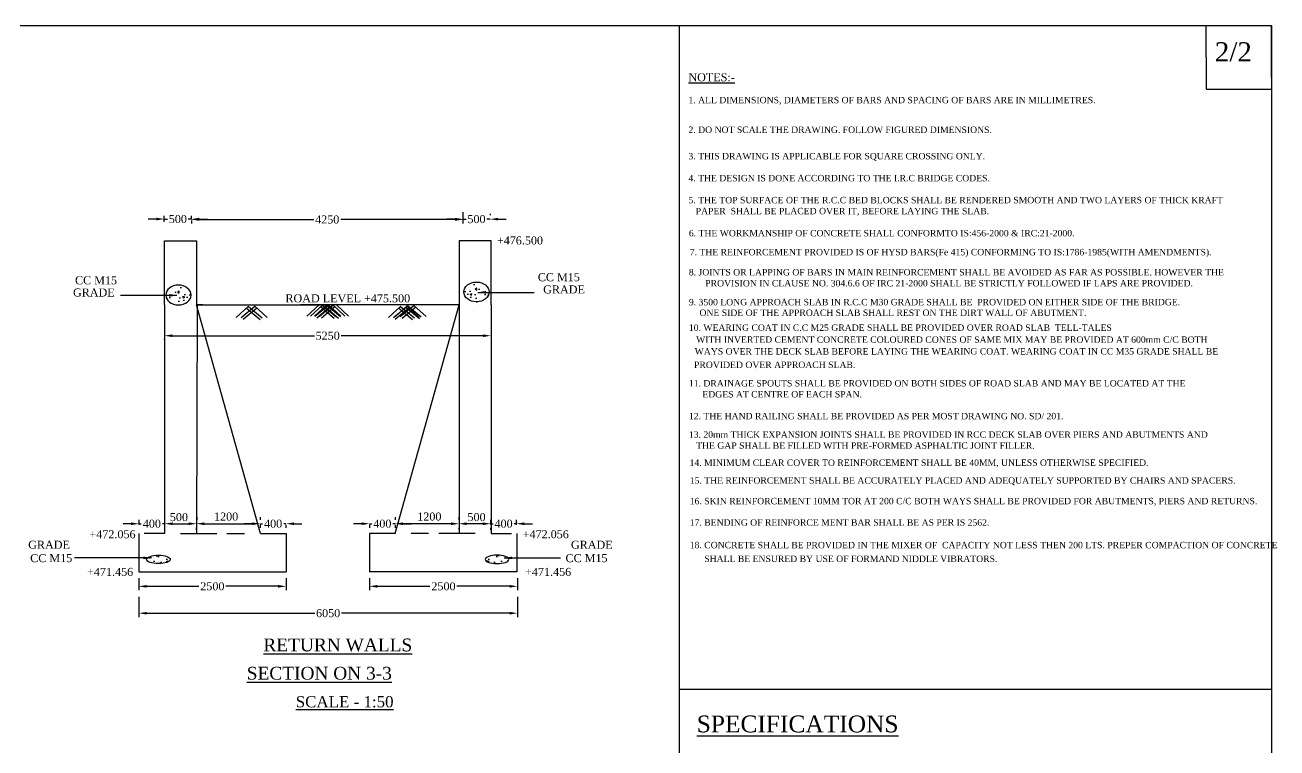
# Model space of a CAD drawing. Header units: millimetres. Extents: x 455 to 1347, y 855 to 1915.
# Drawn here: x 955.6 to 1346.6, y 1219.1 to 1444.7 of the extents above; entities that cross this region are included whole.
import ezdxf

# ---------------------------------------------------------------- set-up
doc = ezdxf.new("R2010")
doc.units = ezdxf.units.MM
doc.linetypes.add('HIDDEN', pattern=[9.525, 6.35, -3.175])
doc.styles.get("Standard").update_dxf_attribs({"font": 'times.ttf'})
doc.styles.add('TIMES NEW ROMAN', font='times.ttf')
doc.dimstyles.new('ISO-25', dxfattribs={"dimtxt": 2.5, "dimasz": 2.5, "dimexe": 1.25, "dimexo": 2, "dimtad": 0, "dimtih": 1, "dimtoh": 1, "dimlfac": 100, "dimtxsty": 'TIMES NEW ROMAN', "dimcen": 2.5, "dimadec": 0, "dimazin": 0, "dimtfac": 1, "dimtmove": 0, "dimatfit": 3, "dimfxl": 1, "dimarcsym": 0})

# ---------------------------------------------------------------- blocks, each defined once
blk = doc.blocks.new('*D55')
at = {"color": 0, "linetype": 'ByBlock', "lineweight": -2, "transparency": 16777216}
for p, q in [((999.09, 1346.63), (999.09, 1346.48)), ((1001.59, 1347.73), (1045.97, 1347.73)), ((1098.67, 1347.73), (1054.29, 1347.73)), ((1101.17, 1346.63), (1101.17, 1346.48))]:
    blk.add_line(p, q, dxfattribs=at)
at = {"color": 0, "linetype": 'ByBlock', "transparency": 16777216}
for points in [[(1001.59, 1348.14), (1001.59, 1347.31), (999.09, 1347.73)], [(1098.67, 1348.14), (1098.67, 1347.31), (1101.17, 1347.73)]]:
    blk.add_solid(points, dxfattribs=at)
at = {"layer": 'Defpoints', "color": 0, "linetype": 'ByBlock', "transparency": 16777216}
for p in [(999.09, 1348.63), (999.09, 1347.73), (1101.17, 1348.63)]:
    blk.add_point(p, dxfattribs=at)
at = {"color": 0, "linetype": 'ByBlock', "transparency": 16777216, "insert": (1050.13, 1347.73), "char_height": 2.5, "attachment_point": 5}
blk.add_mtext('5250', dxfattribs=at)
blk = doc.blocks.new('*D107')
at = {"color": 0, "linetype": 'ByBlock', "lineweight": -2, "transparency": 16777216}
for p, q in [((991.13, 1266.28), (991.13, 1259.89)), ((1109.42, 1266.28), (1109.42, 1259.89)), ((993.63, 1261.14), (1046.1, 1261.14)), ((1106.92, 1261.14), (1054.44, 1261.14))]:
    blk.add_line(p, q, dxfattribs=at)
at = {"color": 0, "linetype": 'ByBlock', "transparency": 16777216}
for points in [[(993.63, 1261.56), (993.63, 1260.72), (991.13, 1261.14)], [(1106.92, 1261.56), (1106.92, 1260.72), (1109.42, 1261.14)]]:
    blk.add_solid(points, dxfattribs=at)
at = {"layer": 'Defpoints', "color": 0, "linetype": 'ByBlock', "transparency": 16777216}
for p in [(991.13, 1268.28), (1109.42, 1268.28), (991.13, 1261.14)]:
    blk.add_point(p, dxfattribs=at)
at = {"color": 0, "linetype": 'ByBlock', "transparency": 16777216, "insert": (1050.27, 1261.14), "char_height": 2.5, "attachment_point": 5}
blk.add_mtext('6050', dxfattribs=at)
blk = doc.blocks.new('*D56')
at = {"color": 0, "linetype": 'ByBlock', "lineweight": -2, "transparency": 16777216}
for p, q in [((1010.1, 1383.98), (1045.76, 1383.98)), ((1089.86, 1383.98), (1054.2, 1383.98)), ((1092.36, 1386.25), (1092.36, 1382.73)), ((1007.6, 1383.66), (1007.6, 1382.73))]:
    blk.add_line(p, q, dxfattribs=at)
at = {"color": 0, "linetype": 'ByBlock', "transparency": 16777216}
for points in [[(1010.1, 1384.4), (1010.1, 1383.57), (1007.6, 1383.98)], [(1089.86, 1384.4), (1089.86, 1383.57), (1092.36, 1383.98)]]:
    blk.add_solid(points, dxfattribs=at)
at = {"layer": 'Defpoints', "color": 0, "linetype": 'ByBlock', "transparency": 16777216}
for p in [(1092.36, 1388.25), (1007.6, 1385.66), (1007.6, 1383.98)]:
    blk.add_point(p, dxfattribs=at)
at = {"color": 0, "linetype": 'ByBlock', "transparency": 16777216, "insert": (1049.98, 1383.98), "char_height": 2.5, "attachment_point": 5}
blk.add_mtext('4250', dxfattribs=at)
blk = doc.blocks.new('*D57')
at = {"color": 0, "linetype": 'ByBlock', "lineweight": -2, "transparency": 16777216}
for p, q in [((996.61, 1384.13), (994.11, 1384.13)), ((999.11, 1383.26), (999.11, 1385.13)), ((999.11, 1384.13), (1000.12, 1384.13)), ((1007.6, 1384.13), (1006.59, 1384.13)), ((1007.6, 1384.05), (1007.6, 1385.13)), ((1010.1, 1384.13), (1012.6, 1384.13))]:
    blk.add_line(p, q, dxfattribs=at)
at = {"color": 0, "linetype": 'ByBlock', "transparency": 16777216}
for points in [[(996.61, 1384.55), (996.61, 1383.72), (999.11, 1384.13)], [(1010.1, 1384.55), (1010.1, 1383.72), (1007.6, 1384.13)]]:
    blk.add_solid(points, dxfattribs=at)
at = {"layer": 'Defpoints', "color": 0, "linetype": 'ByBlock', "transparency": 16777216}
for p in [(999.11, 1384.13), (999.11, 1383.01), (1007.6, 1383.8)]:
    blk.add_point(p, dxfattribs=at)
at = {"color": 0, "linetype": 'ByBlock', "transparency": 16777216, "insert": (1003.35, 1384.13), "char_height": 2.5, "attachment_point": 5}
blk.add_mtext('500', dxfattribs=at)
blk = doc.blocks.new('*D58')
at = {"color": 0, "linetype": 'ByBlock', "lineweight": -2, "transparency": 16777216}
for p, q in [((1089.86, 1384.1), (1087.36, 1384.1)), ((1092.36, 1385.93), (1092.36, 1385.35)), ((1092.36, 1384.1), (1093.36, 1384.1)), ((1100.85, 1384.1), (1099.84, 1384.1)), ((1100.85, 1385.76), (1100.85, 1385.35)), ((1103.35, 1384.1), (1105.85, 1384.1))]:
    blk.add_line(p, q, dxfattribs=at)
at = {"color": 0, "linetype": 'ByBlock', "transparency": 16777216}
for points in [[(1089.86, 1384.52), (1089.86, 1383.69), (1092.36, 1384.1)], [(1103.35, 1384.52), (1103.35, 1383.69), (1100.85, 1384.1)]]:
    blk.add_solid(points, dxfattribs=at)
at = {"layer": 'Defpoints', "color": 0, "linetype": 'ByBlock', "transparency": 16777216}
for p in [(1092.36, 1384.1), (1092.36, 1383.93), (1100.85, 1383.76)]:
    blk.add_point(p, dxfattribs=at)
at = {"color": 0, "linetype": 'ByBlock', "transparency": 16777216, "insert": (1096.6, 1384.1), "char_height": 2.5, "attachment_point": 5}
blk.add_mtext('500', dxfattribs=at)
blk = doc.blocks.new('*D93')
at = {"color": 0, "lineweight": -2, "transparency": 16777216}
for p, q in [((991.24, 1288.7), (991.24, 1290.31)), ((999.24, 1288.7), (999.24, 1290.31)), ((988.74, 1289.06), (986.24, 1289.06)), ((991.24, 1289.06), (991.94, 1289.06)), ((999.24, 1289.06), (998.54, 1289.06)), ((1001.74, 1289.06), (1004.24, 1289.06))]:
    blk.add_line(p, q, dxfattribs=at)
at = {"color": 0, "transparency": 16777216}
for points in [[(988.74, 1289.48), (988.74, 1288.64), (991.24, 1289.06)], [(1001.74, 1289.48), (1001.74, 1288.64), (999.24, 1289.06)]]:
    blk.add_solid(points, dxfattribs=at)
at = {"layer": 'Defpoints', "color": 0, "transparency": 16777216}
for p in [(991.24, 1286.7), (999.24, 1289.06), (999.24, 1286.7)]:
    blk.add_point(p, dxfattribs=at)
at = {"color": 0, "transparency": 16777216, "insert": (995.24, 1289.06), "char_height": 2.5, "attachment_point": 5}
blk.add_mtext('400', dxfattribs=at)
blk = doc.blocks.new('*D96')
at = {"color": 0, "lineweight": -2, "transparency": 16777216}
for p, q in [((1026.6, 1289.06), (1024.1, 1289.06)), ((1029.1, 1289.06), (1029.8, 1289.06)), ((1029.1, 1288.75), (1029.1, 1287.81)), ((1037.1, 1289.06), (1036.4, 1289.06)), ((1037.1, 1288.75), (1037.1, 1287.81)), ((1039.6, 1289.06), (1042.1, 1289.06))]:
    blk.add_line(p, q, dxfattribs=at)
at = {"color": 0, "transparency": 16777216}
for points in [[(1026.6, 1289.48), (1026.6, 1288.65), (1029.1, 1289.06)], [(1039.6, 1289.48), (1039.6, 1288.65), (1037.1, 1289.06)]]:
    blk.add_solid(points, dxfattribs=at)
at = {"layer": 'Defpoints', "color": 0, "transparency": 16777216}
for p in [(1029.1, 1290.75), (1037.1, 1290.75), (1037.1, 1289.06)]:
    blk.add_point(p, dxfattribs=at)
at = {"color": 0, "transparency": 16777216, "insert": (1033.1, 1289.06), "char_height": 2.5, "attachment_point": 5}
blk.add_mtext('400', dxfattribs=at)
blk = doc.blocks.new('*D106')
at = {"color": 0, "lineweight": -2, "transparency": 16777216}
for p, q in [((991.13, 1272.04), (991.13, 1268.28)), ((1037.13, 1272.04), (1037.13, 1268.28)), ((993.63, 1269.53), (1009.92, 1269.53)), ((1034.63, 1269.53), (1018.34, 1269.53))]:
    blk.add_line(p, q, dxfattribs=at)
at = {"color": 0, "transparency": 16777216}
for points in [[(993.63, 1269.95), (993.63, 1269.11), (991.13, 1269.53)], [(1034.63, 1269.95), (1034.63, 1269.11), (1037.13, 1269.53)]]:
    blk.add_solid(points, dxfattribs=at)
at = {"layer": 'Defpoints', "color": 0, "transparency": 16777216}
for p in [(991.13, 1274.04), (1037.13, 1274.04), (1037.13, 1269.53)]:
    blk.add_point(p, dxfattribs=at)
at = {"color": 0, "transparency": 16777216, "insert": (1014.13, 1269.53), "char_height": 2.5, "attachment_point": 5, "style": 'TIMES NEW ROMAN'}
blk.add_mtext('2500', dxfattribs=at)
blk = doc.blocks.new('*D97')
at = {"color": 0, "lineweight": -2, "transparency": 16777216}
for p, q in [((1029.1, 1291.06), (1029.1, 1290.31)), ((1009.13, 1287.16), (1009.13, 1287.81)), ((1011.63, 1289.06), (1026.6, 1289.06))]:
    blk.add_line(p, q, dxfattribs=at)
at = {"color": 0, "transparency": 16777216}
for points in [[(1011.63, 1289.48), (1011.63, 1288.64), (1009.13, 1289.06)], [(1026.6, 1289.48), (1026.6, 1288.64), (1029.1, 1289.06)]]:
    blk.add_solid(points, dxfattribs=at)
at = {"layer": 'Defpoints', "color": 0, "transparency": 16777216}
for p in [(1009.13, 1289.16), (1029.1, 1289.06), (1029.1, 1289.06)]:
    blk.add_point(p, dxfattribs=at)
at = {"color": 0, "transparency": 16777216, "insert": (1018.42, 1291.29), "char_height": 2.5, "attachment_point": 5, "style": 'TIMES NEW ROMAN'}
blk.add_mtext('1200', dxfattribs=at)
blk = doc.blocks.new('*D98')
at = {"color": 0, "lineweight": -2, "transparency": 16777216}
for p, q in [((1009.22, 1291.06), (1009.22, 1290.31)), ((999.24, 1287.16), (999.24, 1287.81)), ((1001.74, 1289.06), (1006.72, 1289.06))]:
    blk.add_line(p, q, dxfattribs=at)
at = {"color": 0, "transparency": 16777216}
for points in [[(1001.74, 1289.48), (1001.74, 1288.64), (999.24, 1289.06)], [(1006.72, 1289.48), (1006.72, 1288.64), (1009.22, 1289.06)]]:
    blk.add_solid(points, dxfattribs=at)
at = {"layer": 'Defpoints', "color": 0, "transparency": 16777216}
for p in [(999.24, 1289.16), (1009.22, 1289.06), (1009.22, 1289.06)]:
    blk.add_point(p, dxfattribs=at)
at = {"color": 0, "transparency": 16777216, "insert": (1003.68, 1291.12), "char_height": 2.5, "attachment_point": 5, "style": 'TIMES NEW ROMAN'}
blk.add_mtext('500', dxfattribs=at)
blk = doc.blocks.new('*D101')
at = {"color": 0, "lineweight": -2, "transparency": 16777216}
for p, q in [((1101.06, 1288.7), (1101.06, 1290.31)), ((1109.06, 1288.7), (1109.06, 1290.31)), ((1098.56, 1289.06), (1096.06, 1289.06)), ((1101.06, 1289.06), (1101.76, 1289.06)), ((1109.06, 1289.06), (1108.36, 1289.06)), ((1111.56, 1289.06), (1114.06, 1289.06))]:
    blk.add_line(p, q, dxfattribs=at)
at = {"color": 0, "transparency": 16777216}
for points in [[(1098.56, 1289.48), (1098.56, 1288.64), (1101.06, 1289.06)], [(1111.56, 1289.48), (1111.56, 1288.64), (1109.06, 1289.06)]]:
    blk.add_solid(points, dxfattribs=at)
at = {"layer": 'Defpoints', "color": 0, "transparency": 16777216}
for p in [(1101.06, 1289.06), (1101.06, 1286.7), (1109.06, 1286.7)]:
    blk.add_point(p, dxfattribs=at)
at = {"color": 0, "transparency": 16777216, "insert": (1105.06, 1289.06), "char_height": 2.5, "attachment_point": 5}
blk.add_mtext('400', dxfattribs=at)
blk = doc.blocks.new('*D102')
at = {"color": 0, "lineweight": -2, "transparency": 16777216}
for p, q in [((1060.7, 1289.06), (1058.2, 1289.06)), ((1063.2, 1289.06), (1063.9, 1289.06)), ((1063.2, 1288.75), (1063.2, 1287.81)), ((1071.2, 1289.06), (1070.5, 1289.06)), ((1071.2, 1288.75), (1071.2, 1287.81)), ((1073.7, 1289.06), (1076.2, 1289.06))]:
    blk.add_line(p, q, dxfattribs=at)
at = {"color": 0, "transparency": 16777216}
for points in [[(1060.7, 1289.48), (1060.7, 1288.65), (1063.2, 1289.06)], [(1073.7, 1289.48), (1073.7, 1288.65), (1071.2, 1289.06)]]:
    blk.add_solid(points, dxfattribs=at)
at = {"layer": 'Defpoints', "color": 0, "transparency": 16777216}
for p in [(1063.2, 1290.75), (1071.2, 1290.75), (1063.2, 1289.06)]:
    blk.add_point(p, dxfattribs=at)
at = {"color": 0, "transparency": 16777216, "insert": (1067.2, 1289.06), "char_height": 2.5, "attachment_point": 5}
blk.add_mtext('400', dxfattribs=at)
blk = doc.blocks.new('*D103')
at = {"color": 0, "lineweight": -2, "transparency": 16777216}
for p, q in [((1063.17, 1272.04), (1063.17, 1268.28)), ((1109.42, 1272.04), (1109.42, 1268.28)), ((1065.67, 1269.53), (1082.08, 1269.53)), ((1106.92, 1269.53), (1090.51, 1269.53))]:
    blk.add_line(p, q, dxfattribs=at)
at = {"color": 0, "transparency": 16777216}
for points in [[(1065.67, 1269.95), (1065.67, 1269.11), (1063.17, 1269.53)], [(1106.92, 1269.95), (1106.92, 1269.11), (1109.42, 1269.53)]]:
    blk.add_solid(points, dxfattribs=at)
at = {"layer": 'Defpoints', "color": 0, "transparency": 16777216}
for p in [(1063.17, 1274.04), (1109.42, 1274.04), (1063.17, 1269.53)]:
    blk.add_point(p, dxfattribs=at)
at = {"color": 0, "transparency": 16777216, "insert": (1086.29, 1269.53), "char_height": 2.5, "attachment_point": 5, "style": 'TIMES NEW ROMAN'}
blk.add_mtext('2500', dxfattribs=at)
blk = doc.blocks.new('*D104')
at = {"color": 0, "lineweight": -2, "transparency": 16777216}
for p, q in [((1071.2, 1291.06), (1071.2, 1290.31)), ((1088.67, 1289.06), (1073.7, 1289.06)), ((1091.17, 1287.16), (1091.17, 1287.81))]:
    blk.add_line(p, q, dxfattribs=at)
at = {"color": 0, "transparency": 16777216}
for points in [[(1073.7, 1289.48), (1073.7, 1288.64), (1071.2, 1289.06)], [(1088.67, 1289.48), (1088.67, 1288.64), (1091.17, 1289.06)]]:
    blk.add_solid(points, dxfattribs=at)
at = {"layer": 'Defpoints', "color": 0, "transparency": 16777216}
for p in [(1071.2, 1289.06), (1071.2, 1289.06), (1091.17, 1289.16)]:
    blk.add_point(p, dxfattribs=at)
at = {"color": 0, "transparency": 16777216, "insert": (1081.88, 1291.29), "char_height": 2.5, "attachment_point": 5, "style": 'TIMES NEW ROMAN'}
blk.add_mtext('1200', dxfattribs=at)
blk = doc.blocks.new('*D105')
at = {"color": 0, "lineweight": -2, "transparency": 16777216}
for p, q in [((1091.08, 1291.06), (1091.08, 1290.31)), ((1098.56, 1289.06), (1093.58, 1289.06)), ((1101.06, 1287.16), (1101.06, 1287.81))]:
    blk.add_line(p, q, dxfattribs=at)
at = {"color": 0, "transparency": 16777216}
for points in [[(1093.58, 1289.48), (1093.58, 1288.64), (1091.08, 1289.06)], [(1098.56, 1289.48), (1098.56, 1288.64), (1101.06, 1289.06)]]:
    blk.add_solid(points, dxfattribs=at)
at = {"layer": 'Defpoints', "color": 0, "transparency": 16777216}
for p in [(1091.08, 1289.06), (1091.08, 1289.06), (1101.06, 1289.16)]:
    blk.add_point(p, dxfattribs=at)
at = {"color": 0, "transparency": 16777216, "insert": (1096.62, 1291.12), "char_height": 2.5, "attachment_point": 5, "style": 'TIMES NEW ROMAN'}
blk.add_mtext('500', dxfattribs=at)

msp = doc.modelspace()

# ---------------------------------------------------------------- hatches: boundary and pattern name
h = msp.add_hatch()
h.set_pattern_fill('AR-CONC', color=256, scale=0.03, style=0)
h.set_pattern_definition([(50, (38.7223, 1556.243), (5.46554, -0.478173), [0.5715, -6.2865]), (355, (38.722, 1556.243), (-1.057285, 5.7317), [0.4572, -5.0292]), (100.451, (39.1777, 1556.2033), (4.408275, 5.2535), [0.4857, -5.3427]), (46.1842, (38.722, 1557.767), (8.13237, -1.26127), [0.85725, -9.42975]), (96.6356, (39.4, 1557.662), (7.122127, 7.422767), [0.72855, -8.01405]), (351.184, (38.722, 1557.767), (7.12214, 7.422754), [0.6858, -7.5438]), (21, (39.4843, 1557.386), (4.548446, -3.067966), [0.5715, -6.2865]), (326, (39.484, 1557.386), (1.85406, 5.52564), [0.4572, -5.0292]), (71.4514, (39.8633, 1557.1305), (6.402495, 2.457686), [0.4857, -5.3427]), (37.5, (38.7223, 1556.2431), (0.092658, 2.536651), [0, -4.96824, 0, -5.1054, 0, -5.04825]), (7.5, (38.7223, 1556.2431), (2.00459, 3.005417), [0, -2.91084, 0, -4.85394, 0, -1.92405]), (327.5, (37.023, 1556.2431), (4.067718, -0.1718623), [0, -1.905, 0, -5.9436, 0, -7.8867]), (317.5, (36.261, 1556.243), (4.443875, 0.762795), [0, -2.4765, 0, -3.94716, 0, -5.6007])])
edge = h.paths.add_edge_path()
edge.add_ellipse((1096.59224, 1361.38861), major_axis=(-3.94376, 0), ratio=0.784812663, start_angle=0, end_angle=360)
h = msp.add_hatch()
h.set_pattern_fill('AR-CONC', color=256, scale=0.03, style=0)
h.set_pattern_definition([(130, (2061.381, 1555.2837), (-5.46554, -0.478173), [0.5715, -6.2865]), (185, (2061.381, 1555.284), (1.057285, 5.7317), [0.4572, -5.0292]), (79.549, (2060.9257, 1555.244), (-4.408275, 5.2535), [0.4857, -5.3427]), (133.8158, (2061.381, 1556.808), (-8.13237, -1.26127), [0.85725, -9.42975]), (83.3644, (2060.7034, 1556.703), (-7.122127, 7.422767), [0.72855, -8.01405]), (188.816, (2061.381, 1556.808), (-7.12214, 7.422754), [0.6858, -7.5438]), (159, (2060.619, 1556.4267), (-4.548446, -3.067966), [0.5715, -6.2865]), (214, (2060.619, 1556.427), (-1.85406, 5.52564), [0.4572, -5.0292]), (108.5486, (2060.24, 1556.171), (-6.402495, 2.457686), [0.4857, -5.3427]), (142.5, (2061.3811, 1555.2837), (-0.092658, 2.536651), [0, -4.96824, 0, -5.1054, 0, -5.04825]), (172.5, (2061.381, 1555.2837), (-2.00459, 3.005417), [0, -2.91084, 0, -4.85394, 0, -1.92405]), (212.5, (2063.0804, 1555.2837), (-4.067718, -0.1718623), [0, -1.905, 0, -5.9436, 0, -7.8867]), (222.5, (2063.8424, 1555.2837), (-4.443875, 0.762795), [0, -2.4765, 0, -3.94716, 0, -5.6007])])
edge = h.paths.add_edge_path()
edge.add_ellipse((1003.51115, 1360.42919), major_axis=(3.94376, 0), ratio=0.784812663, start_angle=0, end_angle=360, ccw=False)
h = msp.add_hatch()
h.set_pattern_fill('AR-CONC', color=256, scale=0.03, style=0)
h.set_pattern_definition([(50, (-60.5397, 1509.6673), (5.46554, -0.478173), [0.5715, -6.2865]), (355, (-60.5397, 1509.6673), (-1.057285, 5.7317), [0.4572, -5.0292]), (100.451, (-60.084, 1509.6275), (4.408275, 5.2535), [0.4857, -5.3427]), (46.1842, (-60.54, 1511.191), (8.13237, -1.26127), [0.85725, -9.42975]), (96.6356, (-59.862, 1511.086), (7.122127, 7.422767), [0.72855, -8.01405]), (351.184, (-60.54, 1511.191), (7.12214, 7.422754), [0.6858, -7.5438]), (21, (-59.7777, 1510.8103), (4.548446, -3.067966), [0.5715, -6.2865]), (326, (-59.7777, 1510.8103), (1.85406, 5.52564), [0.4572, -5.0292]), (71.4514, (-59.3986, 1510.5547), (6.402495, 2.457686), [0.4857, -5.3427]), (37.5, (-60.5397, 1509.6673), (0.092658, 2.536651), [0, -4.96824, 0, -5.1054, 0, -5.04825]), (7.5, (-60.5397, 1509.6673), (2.00459, 3.005417), [0, -2.91084, 0, -4.85394, 0, -1.92405]), (327.5, (-62.239, 1509.6673), (4.067718, -0.1718623), [0, -1.905, 0, -5.9436, 0, -7.8867]), (317.5, (-63.001, 1509.6673), (4.443875, 0.762795), [0, -2.4765, 0, -3.94716, 0, -5.6007])])
edge = h.paths.add_edge_path()
edge.add_ellipse((997.28392, 1277.93422), major_axis=(-3.68465, 0), ratio=0.36, start_angle=0, end_angle=360)
h = msp.add_hatch()
h.set_pattern_fill('AR-CONC', color=256, scale=0.03, style=0)
h.set_pattern_definition([(130, (2160.839, 1509.6673), (-5.46554, -0.478173), [0.5715, -6.2865]), (185, (2160.839, 1509.6673), (1.057285, 5.7317), [0.4572, -5.0292]), (79.549, (2160.3837, 1509.6275), (-4.408275, 5.2535), [0.4857, -5.3427]), (133.8158, (2160.839, 1511.191), (-8.13237, -1.26127), [0.85725, -9.42975]), (83.3644, (2160.1615, 1511.086), (-7.122127, 7.422767), [0.72855, -8.01405]), (188.816, (2160.839, 1511.191), (-7.12214, 7.422754), [0.6858, -7.5438]), (159, (2160.077, 1510.8103), (-4.548446, -3.067966), [0.5715, -6.2865]), (214, (2160.077, 1510.8103), (-1.85406, 5.52564), [0.4572, -5.0292]), (108.5486, (2159.698, 1510.5547), (-6.402495, 2.457686), [0.4857, -5.3427]), (142.5, (2160.8392, 1509.6673), (-0.092658, 2.536651), [0, -4.96824, 0, -5.1054, 0, -5.04825]), (172.5, (2160.8392, 1509.6673), (-2.00459, 3.005417), [0, -2.91084, 0, -4.85394, 0, -1.92405]), (212.5, (2162.5384, 1509.6673), (-4.067718, -0.1718623), [0, -1.905, 0, -5.9436, 0, -7.8867]), (222.5, (2163.3004, 1509.6673), (-4.443875, 0.762795), [0, -2.4765, 0, -3.94716, 0, -5.6007])])
edge = h.paths.add_edge_path()
edge.add_ellipse((1103.01559, 1277.93422), major_axis=(3.68465, 0), ratio=0.36, start_angle=0, end_angle=360, ccw=False)

# ---------------------------------------------------------------- linework, layer by layer
for p, q in [((454.88122, 1444.55897), (1344.88122, 1444.55897)), ((1159.88122, 1444.55897), (1159.88122, 1293.07214)), ((1322.75001, 1444.55897), (1344.88122, 1444.55897)), ((1324.45318, 1434.67203), (1324.45318, 1444.67203)), ((1344.88122, 1444.55897), (1344.88122, 854.55897)), ((1344.88122, 1428.35159), (1344.88122, 1444.55897)), ((1324.45318, 1434.67203), (1324.40513, 1424.67226)), ((1324.40513, 1424.67226), (1344.88122, 1424.67226)), ((999.12632, 1357.33231), (999.12632, 1377.33231)), ((999.12632, 1377.33231), (1009.12632, 1377.33231)), ((1009.12632, 1377.33231), (1009.12632, 1357.33231)), ((1101.17319, 1377.33231), (1091.17319, 1377.33231)), ((1091.17319, 1377.33231), (1091.17319, 1357.33231)), ((1101.17319, 1357.33231), (1101.17319, 1377.33231)), ((999.12632, 1357.33231), (999.12632, 1286.04231)), ((1007.62632, 1357.33231), (1007.62632, 1357.33231)), ((1029.12632, 1286.04231), (1009.12632, 1357.33231)), ((1009.37632, 1357.33231), (1009.12632, 1286.04231)), ((1011.12632, 1357.33231), (1009.37632, 1357.33231)), ((1009.37632, 1357.33231), (1050.39982, 1357.33231)), ((1021.56594, 1353.39119), (1025.38329, 1356.90045)), ((1025.38329, 1356.90045), (1021.56594, 1353.39119)), ((1027.37801, 1356.85167), (1023.10205, 1353.30803)), ((1025.37087, 1356.85167), (1029.64682, 1353.30803)), ((1027.36558, 1356.90045), (1031.18293, 1353.39119)), ((1091.17319, 1357.33231), (1041.64397, 1357.33231)), ((1047.45759, 1357.35428), (1043.64025, 1353.84503)), ((1044.7687, 1353.84503), (1048.58604, 1357.35428)), ((1091.17319, 1357.33231), (1045.69083, 1357.33231)), ((1049.86918, 1357.35428), (1046.05183, 1353.84503)), ((1050.44276, 1357.3055), (1046.1668, 1353.76186)), ((1051.0336, 1356.79971), (1046.75764, 1353.25607)), ((1051.86389, 1357.3055), (1047.58793, 1353.76186)), ((1047.84478, 1356.79971), (1052.12074, 1353.25607)), ((1052.45473, 1356.79971), (1048.17877, 1353.25607)), ((1048.43562, 1357.3055), (1052.71158, 1353.76186)), ((1049.26591, 1356.79971), (1053.54187, 1353.25607)), ((1049.85675, 1357.3055), (1054.13271, 1353.76186)), ((1050.43033, 1357.35428), (1054.24768, 1353.84503)), ((1055.53082, 1353.84503), (1051.71347, 1357.35428)), ((1052.84192, 1357.35428), (1056.65927, 1353.84503)), ((1072.93393, 1356.90045), (1069.11658, 1353.39119)), ((1074.92865, 1356.85167), (1070.65269, 1353.30803)), ((1071.17319, 1286.04231), (1091.17319, 1357.33231)), ((1071.27438, 1353.69596), (1075.09173, 1357.20521)), ((1075.09173, 1357.20521), (1071.27438, 1353.69596)), ((1077.08645, 1357.15643), (1072.81049, 1353.61279)), ((1072.9215, 1356.85167), (1077.19746, 1353.30803)), ((1077.67729, 1356.65064), (1073.40133, 1353.107)), ((1074.48847, 1356.65064), (1078.76443, 1353.107)), ((1074.91622, 1356.90045), (1078.73357, 1353.39119)), ((1078.73357, 1353.39119), (1074.91622, 1356.90045)), ((1075.07931, 1357.15643), (1079.35526, 1353.61279)), ((1077.07402, 1357.20521), (1080.89137, 1353.69596)), ((1091.17319, 1357.33231), (1091.17319, 1286.04231)), ((1096.9894, 1357.33231), (1096.9894, 1357.33231)), ((1101.17319, 1357.33231), (1101.17319, 1286.04231)), ((1027.96885, 1356.34587), (1023.69289, 1352.80223)), ((1024.78003, 1356.34587), (1029.05599, 1352.80223)), ((1075.51948, 1356.34587), (1071.24352, 1352.80223)), ((1072.33067, 1356.34587), (1076.60662, 1352.80223)), ((1159.88122, 1293.07214), (1159.88122, 854.55897)), ((991.12632, 1286.04231), (991.12632, 1274.04231)), ((1029.12632, 1286.04231), (1037.12632, 1286.04231)), ((1037.12632, 1286.04231), (1037.12632, 1274.04231)), ((1071.17319, 1286.04231), (1063.17319, 1286.04231)), ((1063.17319, 1286.04231), (1063.17319, 1274.04231)), ((1109.17319, 1286.04231), (1109.17319, 1274.04231)), ((991.12632, 1274.04231), (1037.12632, 1274.04231)), ((1109.17319, 1274.04231), (1063.17319, 1274.04231)), ((1159.88122, 1237.40693), (1344.88122, 1237.40693))]:
    msp.add_line(p, q)
at = {"linetype": 'HIDDEN'}
for p, q in [((999.12632, 1286.04231), (991.12632, 1286.04231)), ((1004.12632, 1286.04231), (1009.12632, 1286.04231)), ((1009.12632, 1286.04231), (1024.12632, 1286.04231)), ((1091.17319, 1286.04231), (1076.17319, 1286.04231)), ((1096.17319, 1286.04231), (1091.17319, 1286.04231)), ((1101.17319, 1286.04231), (1109.17319, 1286.04231))]:
    msp.add_line(p, q, dxfattribs=at)
for centre, major_axis, ratio in [((1096.59224, 1361.38861), (-3.94376, 0), 0.784812663), ((997.28392, 1277.93422), (-3.68465, 0), 0.36)]:
    msp.add_ellipse(centre, major_axis=major_axis, ratio=ratio)
at = {"extrusion": (0, 0, -1)}
for centre, major_axis, ratio in [((1003.51115, 1360.42919), (3.94376, 0), 0.784812663), ((1103.01559, 1277.93422), (3.68465, 0), 0.36)]:
    msp.add_ellipse(centre, major_axis=major_axis, ratio=ratio, dxfattribs=at)

# ---------------------------------------------------------------- texts
for s, height, p in [('%%UNOTES:-', 2.5, (1162.78015, 1427.12688)), ('1. ALL DIMENSIONS, DIAMETERS OF BARS AND SPACING OF BARS ARE IN MILLIMETRES.', 2, (1162.78015, 1420.26974)), ('2. DO NOT SCALE THE DRAWING. FOLLOW FIGURED DIMENSIONS. ', 2, (1162.80388, 1411.00648)), ('3. THIS DRAWING IS APPLICABLE FOR SQUARE CROSSING ONLY.', 2, (1162.78015, 1402.77529)), ('4. THE DESIGN IS DONE ACCORDING TO THE I.R.C BRIDGE CODES.', 2, (1162.78015, 1395.91814)), ('5. THE TOP SURFACE OF THE R.C.C BED BLOCKS SHALL BE RENDERED SMOOTH AND TWO LAYERS OF THICK KRAFT ', 2, (1162.78015, 1389.061)), ('   PAPER  SHALL BE PLACED OVER IT, BEFORE LAYING THE SLAB.', 2, (1162.78015, 1385.63243)), ('6. THE WORKMANSHIP OF CONCRETE SHALL CONFORMTO IS:456-2000 & IRC:21-2000.', 2, (1162.92003, 1378.73122)), ('+476.500', 2.5, (1102.97148, 1376.21176)), ('7. THE REINFORCEMENT PROVIDED IS OF HYSD BARS(Fe 415) CONFORMING TO IS:1786-1985(WITH AMENDMENTS).', 2, (1163.1869, 1372.82601)), ('8. JOINTS OR LAPPING OF BARS IN MAIN REINFORCEMENT SHALL BE AVOIDED AS FAR AS POSSIBLE. HOWEVER THE ', 2, (1162.92003, 1366.53767)), ('PROVISION IN CLAUSE NO. 304.6.6 OF IRC 21-2000 SHALL BE STRICTLY FOLLOWED IF LAPS ARE PROVIDED.', 2, (1168.03035, 1363.1091)), ('ROAD LEVEL +475.500', 2.5, (1036.93938, 1358.15097)), ('9. 3500 LONG APPROACH SLAB IN R.C.C M30 GRADE SHALL BE  PROVIDED ON EITHER SIDE OF THE BRIDGE.', 2, (1162.92003, 1357.22733)), ('    ONE SIDE OF THE APPROACH SLAB SHALL REST ON THE DIRT WALL OF ABUTMENT.', 2, (1163.19758, 1353.90059)), ('10. WEARING COAT IN C.C M25 GRADE SHALL BE PROVIDED OVER ROAD SLAB  TELL-TALES ', 2, (1162.92003, 1349.24841)), ('   WITH INVERTED CEMENT CONCRETE COLOURED CONES OF SAME MIX MAY BE PROVIDED AT 600mm C/C BOTH ', 2, (1162.92003, 1345.51488)), ('    WAYS OVER THE DECK SLAB BEFORE LAYING THE WEARING COAT. WEARING COAT IN CC M35 GRADE SHALL BE ', 2, (1161.71775, 1341.84603)), ('PROVIDED OVER APPROACH SLAB.', 2, (1164.53729, 1337.64797)), ('11. DRAINAGE SPOUTS SHALL BE PROVIDED ON BOTH SIDES OF ROAD SLAB AND MAY BE LOCATED AT THE ', 2, (1162.92003, 1331.88728)), ('   EDGES AT CENTRE OF EACH SPAN.', 2, (1164.85847, 1328.45871)), ('12. THE HAND RAILING SHALL BE PROVIDED AS PER MOST DRAWING NO. SD/ 201.', 2, (1162.92003, 1321.64706)), ('13. 20mm THICK EXPANSION JOINTS SHALL BE PROVIDED IN RCC DECK SLAB OVER PIERS AND ABUTMENTS AND', 2, (1162.92003, 1315.87999)), ('   THE GAP SHALL BE FILLED WITH PRE-FORMED ASPHALTIC JOINT FILLER.', 2, (1162.92003, 1312.45142)), ('14. MINIMUM CLEAR COVER TO REINFORCEMENT SHALL BE 40MM, UNLESS OTHERWISE SPECIFIED. ', 2, (1163.13179, 1307.1127)), ('15. THE REINFORCEMENT SHALL BE ACCURATELY PLACED AND ADEQUATELY SUPPORTED BY CHAIRS AND SPACERS.', 2, (1163.1869, 1301.56414)), ('16. SKIN REINFORCEMENT 10MM TOR AT 200 C/C BOTH WAYS SHALL BE PROVIDED FOR ABUTMENTS, PIERS AND RETURNS.', 2, (1163.1869, 1295.13909)), ('17. BENDING OF REINFORCE MENT BAR SHALL BE AS PER IS 2562.', 2, (1163.1869, 1288.44857)), ('+472.056', 2.5, (975.73644, 1284.53609)), ('+472.056', 2.5, (1111.03243, 1284.53609)), ('18. CONCRETE SHALL BE PROVIDED IN THE MIXER OF  CAPACITY NOT LESS THEN 200 LTS. PREPER COMPACTION OF CONCRETE  ', 2, (1163.1869, 1281.40591)), ('      SHALL BE ENSURED BY USE OF FORMAND NIDDLE VIBRATORS. ', 2, (1163.1869, 1277.1185)), ('+471.456', 2.5, (974.99577, 1272.78176)), ('+471.456', 2.5, (1111.77309, 1272.78176)), ('%%URETURN WALLS', 4, (1030.05686, 1249.23526)), ('%%USECTION ON 3-3', 4, (1024.85854, 1240.41217)), ('%%USCALE - 1:50', 3.5, (1040.15247, 1231.76375)), ('%%USPECIFICATIONS', 5.25, (1165.37569, 1223.95334))]:
    msp.add_text(s, height=height).set_placement(p)
at = {"insert": (1327.15503, 1439.31112), "char_height": 6, "width": 14.5073, "attachment_point": 1}
msp.add_mtext('2/2', dxfattribs=at)
at = {"char_height": 2.5}
for s, insert, attachment_point in [('CC M15', (971.23519, 1366.28308), 1), ('CC M15', (1128.86819, 1367.24249), 3), (' GRADE', (969.66141, 1362.46386), 1), (' GRADE', (1130.44198, 1363.42327), 3), (' GRADE', (955.67615, 1283.75333), 1), (' GRADE', (1139.10268, 1283.75333), 3), ('CC M15', (957.24994, 1279.57429), 1), ('CC M15', (1137.5289, 1279.57429), 3)]:
    msp.add_mtext(s, dxfattribs=dict(at, insert=insert, attachment_point=attachment_point))

# ---------------------------------------------------------------- dimensions: what is measured, and where the dimension line sits
at = {"linetype": 'ByBlock'}
for base, p1, p2, text, override, picture, middle in [((1007.6006, 1383.98413), (1092.35996, 1388.25266), (1007.6006, 1385.65691), '4250', {"dimtxsty": 'Standard'}, '*D56', (1049.98028, 1383.98413)), ((999.10849, 1384.13435), (1007.6006, 1383.79515), (999.10849, 1383.01028), '500', {"dimexe": 1, "dimexo": 0.25, "dimtxsty": 'Standard'}, '*D57', (1003.35455, 1384.13435)), ((1092.35996, 1384.1017), (1100.84632, 1383.76249), (1092.35996, 1383.9321), '500', {"dimtxsty": 'Standard'}, '*D58', (1096.60314, 1384.1017)), ((999.09426, 1347.72714), (1101.1652, 1348.62577), (999.09426, 1348.62577), '5250', {"dimtxsty": 'Standard'}, '*D55', (1050.12973, 1347.72714)), ((991.12632, 1261.1413), (1109.41667, 1268.28096), (991.12632, 1268.28096), '6050', {"dimtxsty": 'Standard'}, '*D107', (1050.27149, 1261.1413))]:
    dim = msp.add_linear_dim(base=base, p1=p1, p2=p2, text=text, dimstyle='ISO-25', override=override, dxfattribs=at)
    dim.commit()
    dim.dimension.update_dxf_attribs({"geometry": picture, "text_midpoint": middle})
dim = msp.add_linear_dim(base=(999.24247, 1289.06152), p1=(991.24247, 1286.70193), p2=(999.24247, 1286.70193), text='400', dimstyle='ISO-25', override={"dimtxsty": 'Standard'})
dim.commit()
dim.dimension.update_dxf_attribs({"geometry": '*D93', "text_midpoint": (995.24247, 1289.06152)})
for base, p1, p2, text, override, picture, middle in [((1009.21858, 1289.06152), (999.24247, 1289.1629), (1009.21858, 1289.06152), '500', {"dimtmove": 2}, '*D98', (1003.67724, 1291.11531)), ((1029.10244, 1289.06152), (1009.12632, 1289.1629), (1029.10244, 1289.06152), '1200', {"dimtmove": 2}, '*D97', (1018.42184, 1291.28876)), ((1037.10244, 1289.06232), (1029.10244, 1290.7457), (1037.10244, 1290.7457), '400', {"dimtxsty": 'Standard'}, '*D96', (1033.10244, 1289.06232))]:
    dim = msp.add_linear_dim(base=base, p1=p1, p2=p2, text=text, dimstyle='ISO-25', override=override)
    dim.commit()
    dim.dimension.update_dxf_attribs({"geometry": picture, "text_midpoint": middle, "dimtype": 160})
for base, p1, p2, text, override, picture, middle in [((1063.19707, 1289.06232), (1071.19707, 1290.7457), (1063.19707, 1290.7457), '400', {"dimtxsty": 'Standard'}, '*D102', (1067.19707, 1289.06232)), ((1071.19707, 1289.06152), (1091.17319, 1289.1629), (1071.19707, 1289.06152), '1200', {"dimtmove": 2}, '*D104', (1081.87767, 1291.28876)), ((1091.08093, 1289.06152), (1101.05705, 1289.1629), (1091.08093, 1289.06152), '500', {"dimtmove": 2}, '*D105', (1096.62227, 1291.11531))]:
    dim = msp.add_linear_dim(base=base, p1=p1, p2=p2, angle=180, text=text, dimstyle='ISO-25', override=override)
    dim.commit()
    dim.dimension.update_dxf_attribs({"geometry": picture, "text_midpoint": middle, "dimtype": 160})
dim = msp.add_linear_dim(base=(1101.05705, 1289.06152), p1=(1109.05705, 1286.70193), p2=(1101.05705, 1286.70193), angle=180, text='400', dimstyle='ISO-25', override={"dimtxsty": 'Standard'})
dim.commit()
dim.dimension.update_dxf_attribs({"geometry": '*D101', "text_midpoint": (1105.05705, 1289.06152)})
dim = msp.add_linear_dim(base=(1037.12632, 1269.53096), p1=(991.12632, 1274.04231), p2=(1037.12632, 1274.04231), text='2500', dimstyle='ISO-25')
dim.commit()
dim.dimension.update_dxf_attribs({"geometry": '*D106', "text_midpoint": (1014.12632, 1269.53096)})
dim = msp.add_linear_dim(base=(1063.17319, 1269.53096), p1=(1109.41667, 1274.04231), p2=(1063.17319, 1274.04231), angle=180, text='2500', dimstyle='ISO-25')
dim.commit()
dim.dimension.update_dxf_attribs({"geometry": '*D103', "text_midpoint": (1086.29493, 1269.53096)})

# ---------------------------------------------------------------- leaders
for points in [[(1003.0768, 1360.30119), (985.45813, 1360.30119)], [(1097.02659, 1361.2606), (1114.64525, 1361.2606)], [(995.09154, 1278.39439), (971.02688, 1278.39439)], [(1105.20797, 1278.39439), (1122.82664, 1278.39439)]]:
    msp.add_leader(points, dimstyle='ISO-25', override={"dimgap": 0.625, "dimtad": 0, "dimtxsty": 'Standard'})

doc.saveas('drawing.dxf')
